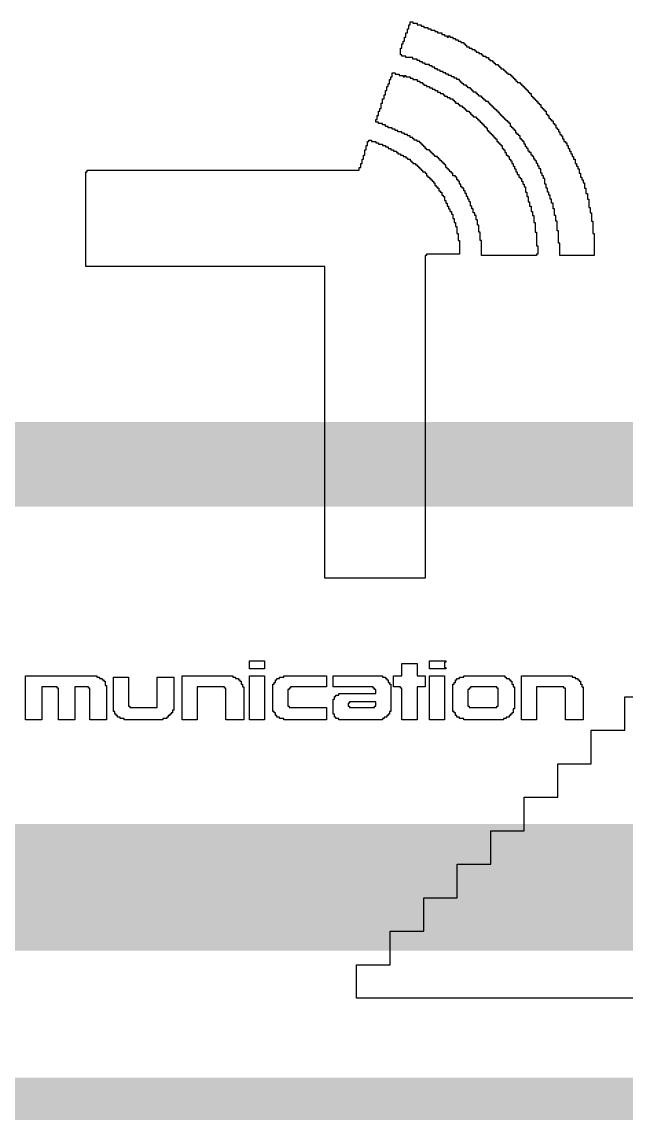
# Model space of a CAD drawing. Header units: inches. Extents: x 1.37 to 7.44, y 1.69 to 5.2.
# Drawn here: x 6.7549 to 6.8673, y 1.689 to 1.8933 of the extents above; entities that cross this region are included whole.
import ezdxf

# ---------------------------------------------------------------- set-up
doc = ezdxf.new("R2010")
doc.units = ezdxf.units.IN
doc.header["$MEASUREMENT"] = 0
for name, color, linetype in [('Board', 216, 'Continuous'), ('Bottom Layer', 5, 'Continuous'), ('Bottom Overlay', 54, 'Continuous'), ('Top Overlay', 2, 'Continuous')]:
    doc.layers.add(name, color=color, linetype=linetype)

msp = doc.modelspace()

# ---------------------------------------------------------------- linework, layer by layer
at = {"layer": 'Board'}
msp.add_lwpolyline([(3.8189, 1.69291, 0.00787, 0.00787, 0), (7.44094, 1.69291, 0.00787, 0.00787, 0)], format="xyseb", dxfattribs=at)
at = {"layer": 'Bottom Layer'}
msp.add_lwpolyline([(4.33071, 1.81102, 0.01575, 0.01575, 0), (7.03802, 1.81102, 0.01575, 0.01575, 0)], format="xyseb", dxfattribs=at)
at = {"layer": 'Bottom Overlay'}
for p, q in [((6.86708, 1.76153), (6.86708, 1.76777)), ((6.86708, 1.76777), (6.87332, 1.76777)), ((6.86084, 1.75529), (6.86084, 1.76153)), ((6.86084, 1.76153), (6.86708, 1.76153)), ((6.85461, 1.74905), (6.85461, 1.75529)), ((6.85461, 1.75529), (6.86084, 1.75529)), ((6.84837, 1.74281), (6.84837, 1.74905)), ((6.84837, 1.74905), (6.85461, 1.74905)), ((6.84213, 1.73658), (6.84213, 1.74281)), ((6.84213, 1.74281), (6.84837, 1.74281)), ((6.83589, 1.73034), (6.83589, 1.73658)), ((6.83589, 1.73658), (6.84213, 1.73658)), ((6.82966, 1.7241), (6.82966, 1.73034)), ((6.82966, 1.73034), (6.83589, 1.73034)), ((6.82342, 1.71786), (6.82342, 1.7241)), ((6.82342, 1.7241), (6.82966, 1.7241)), ((6.81718, 1.71163), (6.81718, 1.71786)), ((6.81718, 1.71786), (6.82342, 1.71786)), ((6.86708, 1.71163), (6.81718, 1.71163)), ((6.87332, 1.71163), (6.86708, 1.71163))]:
    msp.add_line(p, q, dxfattribs=at)
at = {"layer": 'Top Overlay'}
for p, q in [((6.82687, 1.89206), (6.82687, 1.89283)), ((6.82687, 1.89283), (6.82713, 1.89283)), ((6.82713, 1.89283), (6.82713, 1.89334)), ((6.82713, 1.89334), (6.82764, 1.89334)), ((6.82764, 1.89334), (6.82764, 1.89309)), ((6.82764, 1.89309), (6.82841, 1.89309)), ((6.82841, 1.89309), (6.82841, 1.89283)), ((6.82841, 1.89283), (6.82917, 1.89283)), ((6.82917, 1.89283), (6.82917, 1.89258)), ((6.82917, 1.89258), (6.82969, 1.89258)), ((6.82969, 1.89258), (6.82969, 1.89232)), ((6.82611, 1.88976), (6.82611, 1.89053)), ((6.82611, 1.89053), (6.82636, 1.89053)), ((6.82636, 1.89053), (6.82636, 1.8913)), ((6.82636, 1.8913), (6.82662, 1.8913)), ((6.82662, 1.8913), (6.82662, 1.89206)), ((6.82662, 1.89206), (6.82687, 1.89206)), ((6.82969, 1.89232), (6.83045, 1.89232)), ((6.83045, 1.89232), (6.83045, 1.89206)), ((6.83045, 1.89206), (6.83096, 1.89206)), ((6.83096, 1.89206), (6.83096, 1.89181)), ((6.83096, 1.89181), (6.83173, 1.89181)), ((6.83173, 1.89181), (6.83173, 1.89155)), ((6.83173, 1.89155), (6.83224, 1.89155)), ((6.83224, 1.89155), (6.83224, 1.8913)), ((6.83224, 1.8913), (6.83301, 1.8913)), ((6.83301, 1.8913), (6.83301, 1.89104)), ((6.83301, 1.89104), (6.83352, 1.89104)), ((6.83352, 1.89104), (6.83352, 1.89079)), ((6.83352, 1.89079), (6.83403, 1.89079)), ((6.83403, 1.89079), (6.83403, 1.89053)), ((6.83403, 1.89053), (6.83429, 1.89053)), ((6.83429, 1.89053), (6.83429, 1.89079)), ((6.83429, 1.89079), (6.83454, 1.89079)), ((6.83454, 1.89079), (6.83454, 1.89053)), ((6.83454, 1.89053), (6.83505, 1.89053)), ((6.83505, 1.89053), (6.83505, 1.89027)), ((6.82534, 1.88721), (6.82534, 1.88849)), ((6.82534, 1.88849), (6.8256, 1.88849)), ((6.8256, 1.88849), (6.8256, 1.88925)), ((6.8256, 1.88925), (6.82585, 1.88925)), ((6.82585, 1.88925), (6.82585, 1.88976)), ((6.82585, 1.88976), (6.82611, 1.88976)), ((6.83505, 1.89027), (6.83557, 1.89027)), ((6.83557, 1.89027), (6.83557, 1.89002)), ((6.83557, 1.89002), (6.83608, 1.89002)), ((6.83608, 1.89002), (6.83608, 1.88976)), ((6.83608, 1.88976), (6.83659, 1.88976)), ((6.83659, 1.88976), (6.83659, 1.88951)), ((6.83659, 1.88951), (6.8371, 1.88951)), ((6.8371, 1.88951), (6.8371, 1.88925)), ((6.8371, 1.88925), (6.83736, 1.88925)), ((6.83736, 1.88925), (6.83736, 1.889)), ((6.83736, 1.889), (6.83761, 1.889)), ((6.83761, 1.889), (6.83761, 1.88874)), ((6.83761, 1.88874), (6.83812, 1.88874)), ((6.83812, 1.88874), (6.83812, 1.88849)), ((6.83812, 1.88849), (6.83863, 1.88849)), ((6.83863, 1.88849), (6.83863, 1.88823)), ((6.8256, 1.88721), (6.82534, 1.88721)), ((6.8256, 1.88695), (6.8256, 1.88721)), ((6.82636, 1.88695), (6.8256, 1.88695)), ((6.82636, 1.8867), (6.82636, 1.88695)), ((6.82764, 1.8867), (6.82636, 1.8867)), ((6.82764, 1.88644), (6.82764, 1.8867)), ((6.82841, 1.88644), (6.82764, 1.88644)), ((6.82841, 1.88618), (6.82841, 1.88644)), ((6.83863, 1.88823), (6.83915, 1.88823)), ((6.83915, 1.88823), (6.83915, 1.88797)), ((6.83915, 1.88797), (6.8394, 1.88797)), ((6.8394, 1.88797), (6.8394, 1.88772)), ((6.8394, 1.88772), (6.83991, 1.88772)), ((6.83991, 1.88772), (6.83991, 1.88746)), ((6.83991, 1.88746), (6.84042, 1.88746)), ((6.84042, 1.88746), (6.84042, 1.88721)), ((6.84042, 1.88721), (6.84068, 1.88721)), ((6.84068, 1.88721), (6.84068, 1.88695)), ((6.84068, 1.88695), (6.84119, 1.88695)), ((6.84119, 1.88695), (6.84119, 1.8867)), ((6.84119, 1.8867), (6.8417, 1.8867)), ((6.8417, 1.8867), (6.8417, 1.88644)), ((6.8417, 1.88644), (6.84196, 1.88644)), ((6.84196, 1.88644), (6.84196, 1.88618)), ((6.82892, 1.88618), (6.82841, 1.88618)), ((6.82892, 1.88593), (6.82892, 1.88618)), ((6.82943, 1.88593), (6.82892, 1.88593)), ((6.82943, 1.88567), (6.82943, 1.88593)), ((6.82994, 1.88567), (6.82943, 1.88567)), ((6.82994, 1.88542), (6.82994, 1.88567)), ((6.83071, 1.88542), (6.82994, 1.88542)), ((6.83071, 1.88516), (6.83071, 1.88542)), ((6.83122, 1.88516), (6.83071, 1.88516)), ((6.83122, 1.88491), (6.83122, 1.88516)), ((6.83173, 1.88491), (6.83122, 1.88491)), ((6.83173, 1.88465), (6.83173, 1.88491)), ((6.83224, 1.88465), (6.83173, 1.88465)), ((6.83224, 1.8844), (6.83224, 1.88465)), ((6.83275, 1.8844), (6.83224, 1.8844)), ((6.83275, 1.88414), (6.83275, 1.8844)), ((6.84196, 1.88618), (6.84247, 1.88618)), ((6.84247, 1.88618), (6.84247, 1.88593)), ((6.84247, 1.88593), (6.84272, 1.88593)), ((6.84272, 1.88593), (6.84272, 1.88567)), ((6.84272, 1.88567), (6.84298, 1.88567)), ((6.84298, 1.88567), (6.84298, 1.88542)), ((6.84298, 1.88542), (6.84349, 1.88542)), ((6.84349, 1.88542), (6.84349, 1.88516)), ((6.84349, 1.88516), (6.84375, 1.88516)), ((6.84375, 1.88516), (6.84375, 1.88491)), ((6.84375, 1.88491), (6.844, 1.88491)), ((6.844, 1.88491), (6.844, 1.88465)), ((6.844, 1.88465), (6.84451, 1.88465)), ((6.84451, 1.88465), (6.84451, 1.8844)), ((6.84451, 1.8844), (6.84477, 1.8844)), ((6.84477, 1.8844), (6.84477, 1.88414)), ((6.82329, 1.88184), (6.82329, 1.88261)), ((6.82329, 1.88261), (6.82355, 1.88261)), ((6.82355, 1.88261), (6.82355, 1.88312)), ((6.82355, 1.88312), (6.82381, 1.88312)), ((6.82381, 1.88312), (6.82381, 1.88388)), ((6.82381, 1.88388), (6.82432, 1.88388)), ((6.82432, 1.88388), (6.82432, 1.88363)), ((6.82432, 1.88363), (6.82508, 1.88363)), ((6.82508, 1.88363), (6.82508, 1.88337)), ((6.82508, 1.88337), (6.82585, 1.88337)), ((6.82585, 1.88337), (6.82585, 1.88312)), ((6.82585, 1.88312), (6.82611, 1.88312)), ((6.82611, 1.88312), (6.82611, 1.88337)), ((6.82611, 1.88337), (6.82636, 1.88337)), ((6.82636, 1.88337), (6.82636, 1.88312)), ((6.82636, 1.88312), (6.82713, 1.88312)), ((6.82713, 1.88312), (6.82713, 1.88286)), ((6.82713, 1.88286), (6.82764, 1.88286)), ((6.82764, 1.88286), (6.82764, 1.88261)), ((6.82764, 1.88261), (6.82841, 1.88261)), ((6.82841, 1.88261), (6.82841, 1.88235)), ((6.82841, 1.88235), (6.82892, 1.88235)), ((6.82892, 1.88235), (6.82892, 1.88209)), ((6.83327, 1.88414), (6.83275, 1.88414)), ((6.83327, 1.88388), (6.83327, 1.88414)), ((6.83378, 1.88388), (6.83327, 1.88388)), ((6.83378, 1.88363), (6.83378, 1.88388)), ((6.83429, 1.88363), (6.83378, 1.88363)), ((6.83429, 1.88337), (6.83429, 1.88363)), ((6.8348, 1.88337), (6.83429, 1.88337)), ((6.8348, 1.88312), (6.8348, 1.88337)), ((6.83531, 1.88312), (6.8348, 1.88312)), ((6.83531, 1.88286), (6.83531, 1.88312)), ((6.83582, 1.88286), (6.83531, 1.88286)), ((6.83582, 1.88261), (6.83582, 1.88286)), ((6.83633, 1.88261), (6.83582, 1.88261)), ((6.83633, 1.88235), (6.83633, 1.88261)), ((6.83659, 1.88235), (6.83633, 1.88235)), ((6.83659, 1.88209), (6.83659, 1.88235)), ((6.84477, 1.88414), (6.84503, 1.88414)), ((6.84503, 1.88414), (6.84503, 1.88388)), ((6.84503, 1.88388), (6.84528, 1.88388)), ((6.84528, 1.88388), (6.84528, 1.88363)), ((6.84528, 1.88363), (6.84579, 1.88363)), ((6.84579, 1.88363), (6.84579, 1.88337)), ((6.84579, 1.88337), (6.84605, 1.88337)), ((6.84605, 1.88337), (6.84605, 1.88312)), ((6.84605, 1.88312), (6.8463, 1.88312)), ((6.8463, 1.88312), (6.8463, 1.88286)), ((6.8463, 1.88286), (6.84656, 1.88286)), ((6.84656, 1.88286), (6.84656, 1.88261)), ((6.84656, 1.88261), (6.84681, 1.88261)), ((6.84681, 1.88261), (6.84681, 1.88235)), ((6.84681, 1.88235), (6.84707, 1.88235)), ((6.84707, 1.88235), (6.84707, 1.88209)), ((6.82253, 1.87979), (6.82253, 1.88056)), ((6.82253, 1.88056), (6.82278, 1.88056)), ((6.82278, 1.88056), (6.82278, 1.88133)), ((6.82278, 1.88133), (6.82304, 1.88133)), ((6.82304, 1.88133), (6.82304, 1.88184)), ((6.82304, 1.88184), (6.82329, 1.88184)), ((6.82892, 1.88209), (6.82943, 1.88209)), ((6.82943, 1.88209), (6.82943, 1.88184)), ((6.82943, 1.88184), (6.82969, 1.88184)), ((6.82969, 1.88184), (6.82969, 1.88158)), ((6.82969, 1.88158), (6.8302, 1.88158)), ((6.8302, 1.88158), (6.8302, 1.88133)), ((6.8302, 1.88133), (6.83071, 1.88133)), ((6.83071, 1.88133), (6.83071, 1.88107)), ((6.83071, 1.88107), (6.83122, 1.88107)), ((6.83122, 1.88107), (6.83122, 1.88082)), ((6.83122, 1.88082), (6.83173, 1.88082)), ((6.83173, 1.88082), (6.83173, 1.88056)), ((6.83173, 1.88056), (6.83224, 1.88056)), ((6.83224, 1.88056), (6.83224, 1.8803)), ((6.83224, 1.8803), (6.83275, 1.8803)), ((6.83275, 1.8803), (6.83275, 1.88005)), ((6.83684, 1.88209), (6.83659, 1.88209)), ((6.83684, 1.88184), (6.83684, 1.88209)), ((6.8371, 1.88184), (6.83684, 1.88184)), ((6.8371, 1.88158), (6.8371, 1.88184)), ((6.83761, 1.88158), (6.8371, 1.88158)), ((6.83761, 1.88133), (6.83761, 1.88158)), ((6.83787, 1.88133), (6.83761, 1.88133)), ((6.83787, 1.88107), (6.83787, 1.88133)), ((6.83838, 1.88107), (6.83787, 1.88107)), ((6.83838, 1.88082), (6.83838, 1.88107)), ((6.83863, 1.88082), (6.83838, 1.88082)), ((6.83863, 1.88056), (6.83863, 1.88082)), ((6.83889, 1.88056), (6.83863, 1.88056)), ((6.83889, 1.8803), (6.83889, 1.88056)), ((6.8394, 1.8803), (6.83889, 1.8803)), ((6.8394, 1.88005), (6.8394, 1.8803)), ((6.84707, 1.88209), (6.84758, 1.88209)), ((6.84758, 1.88209), (6.84758, 1.88184)), ((6.84758, 1.88184), (6.84784, 1.88184)), ((6.84784, 1.88184), (6.84784, 1.88158)), ((6.84784, 1.88158), (6.84809, 1.88158)), ((6.84809, 1.88158), (6.84809, 1.88133)), ((6.84809, 1.88133), (6.84835, 1.88133)), ((6.84835, 1.88133), (6.84835, 1.88107)), ((6.84835, 1.88107), (6.8486, 1.88107)), ((6.8486, 1.88107), (6.8486, 1.88082)), ((6.8486, 1.88082), (6.84886, 1.88082)), ((6.84886, 1.88082), (6.84886, 1.88056)), ((6.84886, 1.88056), (6.84912, 1.88056)), ((6.84912, 1.88056), (6.84912, 1.8803)), ((6.84912, 1.8803), (6.84937, 1.8803)), ((6.84937, 1.8803), (6.84937, 1.88005)), ((6.82176, 1.87724), (6.82176, 1.87826)), ((6.82176, 1.87826), (6.82202, 1.87826)), ((6.82202, 1.87826), (6.82202, 1.87903)), ((6.82202, 1.87903), (6.82227, 1.87903)), ((6.82227, 1.87903), (6.82227, 1.87979)), ((6.82227, 1.87979), (6.82253, 1.87979)), ((6.83275, 1.88005), (6.83327, 1.88005)), ((6.83327, 1.88005), (6.83327, 1.87979)), ((6.83327, 1.87979), (6.83352, 1.87979)), ((6.83352, 1.87979), (6.83352, 1.87954)), ((6.83352, 1.87954), (6.83403, 1.87954)), ((6.83403, 1.87954), (6.83403, 1.87928)), ((6.83403, 1.87928), (6.83454, 1.87928)), ((6.83454, 1.87928), (6.83454, 1.87903)), ((6.83454, 1.87903), (6.83505, 1.87903)), ((6.83505, 1.87903), (6.83505, 1.87877)), ((6.83505, 1.87877), (6.83531, 1.87877)), ((6.83531, 1.87877), (6.83531, 1.87852)), ((6.83531, 1.87852), (6.83557, 1.87852)), ((6.83557, 1.87852), (6.83557, 1.87826)), ((6.83557, 1.87826), (6.83608, 1.87826)), ((6.83608, 1.87826), (6.83608, 1.878)), ((6.83966, 1.88005), (6.8394, 1.88005)), ((6.83966, 1.87979), (6.83966, 1.88005)), ((6.83991, 1.87979), (6.83966, 1.87979)), ((6.83991, 1.87954), (6.83991, 1.87979)), ((6.84042, 1.87954), (6.83991, 1.87954)), ((6.84042, 1.87928), (6.84042, 1.87954)), ((6.84068, 1.87928), (6.84042, 1.87928)), ((6.84068, 1.87903), (6.84068, 1.87928)), ((6.84093, 1.87903), (6.84068, 1.87903)), ((6.84093, 1.87877), (6.84093, 1.87903)), ((6.84119, 1.87877), (6.84093, 1.87877)), ((6.84119, 1.87852), (6.84119, 1.87877)), ((6.8417, 1.87852), (6.84119, 1.87852)), ((6.8417, 1.87826), (6.8417, 1.87852)), ((6.84196, 1.87826), (6.8417, 1.87826)), ((6.84196, 1.878), (6.84196, 1.87826)), ((6.84937, 1.88005), (6.84963, 1.88005)), ((6.84963, 1.88005), (6.84963, 1.87954)), ((6.84963, 1.87954), (6.84988, 1.87954)), ((6.84988, 1.87954), (6.84988, 1.87928)), ((6.84988, 1.87928), (6.85014, 1.87928)), ((6.85014, 1.87928), (6.85014, 1.87903)), ((6.85014, 1.87903), (6.85039, 1.87903)), ((6.85039, 1.87903), (6.85039, 1.87877)), ((6.85039, 1.87877), (6.85065, 1.87877)), ((6.85065, 1.87877), (6.85065, 1.87852)), ((6.85065, 1.87852), (6.85091, 1.87852)), ((6.85091, 1.87852), (6.85091, 1.87826)), ((6.85091, 1.87826), (6.85116, 1.87826)), ((6.85116, 1.87826), (6.85116, 1.878)), ((6.82125, 1.87596), (6.82125, 1.87673)), ((6.82125, 1.87673), (6.82151, 1.87673)), ((6.82151, 1.87673), (6.82151, 1.87724)), ((6.82151, 1.87724), (6.82176, 1.87724)), ((6.83608, 1.878), (6.83633, 1.878)), ((6.83633, 1.878), (6.83633, 1.87775)), ((6.83633, 1.87775), (6.83684, 1.87775)), ((6.83684, 1.87775), (6.83684, 1.87749)), ((6.83684, 1.87749), (6.8371, 1.87749)), ((6.8371, 1.87749), (6.8371, 1.87724)), ((6.8371, 1.87724), (6.83736, 1.87724)), ((6.83736, 1.87724), (6.83736, 1.87698)), ((6.83736, 1.87698), (6.83761, 1.87698)), ((6.83761, 1.87698), (6.83761, 1.87673)), ((6.83761, 1.87673), (6.83812, 1.87673)), ((6.83812, 1.87673), (6.83812, 1.87647)), ((6.83812, 1.87647), (6.83838, 1.87647)), ((6.83838, 1.87647), (6.83838, 1.87621)), ((6.83838, 1.87621), (6.83863, 1.87621)), ((6.83863, 1.87621), (6.83863, 1.87596)), ((6.84221, 1.878), (6.84196, 1.878)), ((6.84221, 1.87775), (6.84221, 1.878)), ((6.84247, 1.87775), (6.84221, 1.87775)), ((6.84247, 1.87749), (6.84247, 1.87775)), ((6.84272, 1.87749), (6.84247, 1.87749)), ((6.84272, 1.87724), (6.84272, 1.87749)), ((6.84298, 1.87724), (6.84272, 1.87724)), ((6.84298, 1.87698), (6.84298, 1.87724)), ((6.84324, 1.87698), (6.84298, 1.87698)), ((6.84324, 1.87673), (6.84324, 1.87698)), ((6.84349, 1.87673), (6.84324, 1.87673)), ((6.84349, 1.87647), (6.84349, 1.87673)), ((6.84375, 1.87647), (6.84349, 1.87647)), ((6.84375, 1.87621), (6.84375, 1.87647)), ((6.844, 1.87621), (6.84375, 1.87621)), ((6.844, 1.87596), (6.844, 1.87621)), ((6.85116, 1.878), (6.85142, 1.878)), ((6.85142, 1.878), (6.85142, 1.87749)), ((6.85142, 1.87749), (6.85167, 1.87749)), ((6.85167, 1.87749), (6.85167, 1.87724)), ((6.85167, 1.87724), (6.85193, 1.87724)), ((6.85193, 1.87724), (6.85193, 1.87698)), ((6.85193, 1.87698), (6.85218, 1.87698)), ((6.85218, 1.87698), (6.85218, 1.87673)), ((6.85218, 1.87673), (6.85244, 1.87673)), ((6.85244, 1.87673), (6.85244, 1.87621)), ((6.85244, 1.87621), (6.85269, 1.87621)), ((6.85269, 1.87621), (6.85269, 1.87596)), ((6.82074, 1.87468), (6.82074, 1.87519)), ((6.82074, 1.87519), (6.82099, 1.87519)), ((6.82125, 1.87468), (6.82074, 1.87468)), ((6.82099, 1.87519), (6.82099, 1.87596)), ((6.82099, 1.87596), (6.82125, 1.87596)), ((6.82125, 1.87442), (6.82125, 1.87468)), ((6.82202, 1.87442), (6.82125, 1.87442)), ((6.82202, 1.87417), (6.82202, 1.87442)), ((6.82253, 1.87417), (6.82202, 1.87417)), ((6.82253, 1.87391), (6.82253, 1.87417)), ((6.83863, 1.87596), (6.83889, 1.87596)), ((6.83889, 1.87596), (6.83889, 1.8757)), ((6.83889, 1.8757), (6.8394, 1.8757)), ((6.8394, 1.8757), (6.8394, 1.87545)), ((6.8394, 1.87545), (6.83966, 1.87545)), ((6.83966, 1.87545), (6.83966, 1.87519)), ((6.83966, 1.87519), (6.83991, 1.87519)), ((6.83991, 1.87519), (6.83991, 1.87494)), ((6.83991, 1.87494), (6.84017, 1.87494)), ((6.84017, 1.87494), (6.84017, 1.87468)), ((6.84017, 1.87468), (6.84042, 1.87468)), ((6.84042, 1.87468), (6.84042, 1.87442)), ((6.84042, 1.87442), (6.84068, 1.87442)), ((6.84068, 1.87442), (6.84068, 1.87417)), ((6.84068, 1.87417), (6.84093, 1.87417)), ((6.84093, 1.87417), (6.84093, 1.87391)), ((6.84426, 1.87596), (6.844, 1.87596)), ((6.84426, 1.8757), (6.84426, 1.87596)), ((6.84451, 1.8757), (6.84426, 1.8757)), ((6.84451, 1.87545), (6.84451, 1.8757)), ((6.84477, 1.87545), (6.84451, 1.87545)), ((6.84477, 1.87519), (6.84477, 1.87545)), ((6.84503, 1.87519), (6.84477, 1.87519)), ((6.84503, 1.87494), (6.84503, 1.87519)), ((6.84528, 1.87494), (6.84503, 1.87494)), ((6.84528, 1.87468), (6.84528, 1.87494)), ((6.84554, 1.87468), (6.84528, 1.87468)), ((6.84554, 1.87442), (6.84554, 1.87468)), ((6.84579, 1.87442), (6.84554, 1.87442)), ((6.84579, 1.87391), (6.84579, 1.87442)), ((6.85269, 1.87596), (6.85295, 1.87596)), ((6.85295, 1.87596), (6.85295, 1.87545)), ((6.85295, 1.87545), (6.85321, 1.87545)), ((6.85321, 1.87545), (6.85321, 1.87519)), ((6.85321, 1.87519), (6.85346, 1.87519)), ((6.85346, 1.87519), (6.85346, 1.87494)), ((6.85346, 1.87494), (6.85372, 1.87494)), ((6.85372, 1.87494), (6.85372, 1.87442)), ((6.85372, 1.87442), (6.85397, 1.87442)), ((6.85397, 1.87442), (6.85397, 1.87417)), ((6.85397, 1.87417), (6.85423, 1.87417)), ((6.85423, 1.87417), (6.85423, 1.87366)), ((6.82304, 1.87391), (6.82253, 1.87391)), ((6.82304, 1.87366), (6.82304, 1.87391)), ((6.82381, 1.87366), (6.82304, 1.87366)), ((6.82381, 1.8734), (6.82381, 1.87366)), ((6.82432, 1.8734), (6.82381, 1.8734)), ((6.82432, 1.87315), (6.82432, 1.8734)), ((6.82483, 1.87315), (6.82432, 1.87315)), ((6.82483, 1.87289), (6.82483, 1.87315)), ((6.8256, 1.87289), (6.82483, 1.87289)), ((6.8256, 1.87264), (6.8256, 1.87289)), ((6.82611, 1.87264), (6.8256, 1.87264)), ((6.82611, 1.87238), (6.82611, 1.87264)), ((6.82662, 1.87238), (6.82611, 1.87238)), ((6.82662, 1.87212), (6.82662, 1.87238)), ((6.82713, 1.87212), (6.82662, 1.87212)), ((6.82713, 1.87187), (6.82713, 1.87212)), ((6.84093, 1.87391), (6.84119, 1.87391)), ((6.84119, 1.87391), (6.84119, 1.87366)), ((6.84119, 1.87366), (6.84145, 1.87366)), ((6.84145, 1.87366), (6.84145, 1.87315)), ((6.84145, 1.87315), (6.8417, 1.87315)), ((6.8417, 1.87315), (6.8417, 1.87289)), ((6.8417, 1.87289), (6.84196, 1.87289)), ((6.84196, 1.87289), (6.84196, 1.87264)), ((6.84196, 1.87264), (6.84221, 1.87264)), ((6.84221, 1.87264), (6.84221, 1.87238)), ((6.84221, 1.87238), (6.84247, 1.87238)), ((6.84247, 1.87238), (6.84247, 1.87212)), ((6.84247, 1.87212), (6.84272, 1.87212)), ((6.84272, 1.87212), (6.84272, 1.87187)), ((6.84605, 1.87391), (6.84579, 1.87391)), ((6.84605, 1.87366), (6.84605, 1.87391)), ((6.8463, 1.87366), (6.84605, 1.87366)), ((6.8463, 1.8734), (6.8463, 1.87366)), ((6.84656, 1.8734), (6.8463, 1.8734)), ((6.84656, 1.87315), (6.84656, 1.8734)), ((6.84681, 1.87315), (6.84656, 1.87315)), ((6.84681, 1.87264), (6.84681, 1.87315)), ((6.84707, 1.87264), (6.84681, 1.87264)), ((6.84707, 1.87238), (6.84707, 1.87264)), ((6.84733, 1.87238), (6.84707, 1.87238)), ((6.84733, 1.87212), (6.84733, 1.87238)), ((6.84758, 1.87212), (6.84733, 1.87212)), ((6.84758, 1.87161), (6.84758, 1.87212)), ((6.85423, 1.87366), (6.85448, 1.87366)), ((6.85448, 1.87366), (6.85448, 1.8734)), ((6.85448, 1.8734), (6.85474, 1.8734)), ((6.85474, 1.8734), (6.85474, 1.87289)), ((6.85474, 1.87289), (6.855, 1.87289)), ((6.855, 1.87289), (6.855, 1.87238)), ((6.855, 1.87238), (6.85525, 1.87238)), ((6.85525, 1.87238), (6.85525, 1.87212)), ((6.85525, 1.87212), (6.85551, 1.87212)), ((6.85551, 1.87212), (6.85551, 1.87161)), ((6.81895, 1.86957), (6.81895, 1.87033)), ((6.81895, 1.87033), (6.8192, 1.87033)), ((6.8192, 1.87033), (6.8192, 1.8711)), ((6.8192, 1.8711), (6.81946, 1.8711)), ((6.81946, 1.8711), (6.81946, 1.87136)), ((6.81946, 1.87136), (6.81997, 1.87136)), ((6.81997, 1.87136), (6.81997, 1.8711)), ((6.81997, 1.8711), (6.82074, 1.8711)), ((6.82074, 1.8711), (6.82074, 1.87085)), ((6.82074, 1.87085), (6.82125, 1.87085)), ((6.82125, 1.87085), (6.82125, 1.87059)), ((6.82125, 1.87059), (6.82202, 1.87059)), ((6.82202, 1.87059), (6.82202, 1.87033)), ((6.82202, 1.87033), (6.82253, 1.87033)), ((6.82253, 1.87033), (6.82253, 1.87008)), ((6.82253, 1.87008), (6.82304, 1.87008)), ((6.82304, 1.87008), (6.82304, 1.86982)), ((6.82764, 1.87187), (6.82713, 1.87187)), ((6.82764, 1.87161), (6.82764, 1.87187)), ((6.8279, 1.87161), (6.82764, 1.87161)), ((6.8279, 1.87136), (6.8279, 1.87161)), ((6.82841, 1.87136), (6.8279, 1.87136)), ((6.82841, 1.8711), (6.82841, 1.87136)), ((6.82892, 1.8711), (6.82841, 1.8711)), ((6.82892, 1.87085), (6.82892, 1.8711)), ((6.82917, 1.87085), (6.82892, 1.87085)), ((6.82917, 1.87059), (6.82917, 1.87085)), ((6.82943, 1.87059), (6.82917, 1.87059)), ((6.82943, 1.87033), (6.82943, 1.87059)), ((6.82969, 1.87033), (6.82943, 1.87033)), ((6.82969, 1.87008), (6.82969, 1.87033)), ((6.82994, 1.87008), (6.82969, 1.87008)), ((6.82994, 1.86982), (6.82994, 1.87008)), ((6.84272, 1.87187), (6.84298, 1.87187)), ((6.84298, 1.87187), (6.84298, 1.87161)), ((6.84298, 1.87161), (6.84324, 1.87161)), ((6.84324, 1.87161), (6.84324, 1.8711)), ((6.84324, 1.8711), (6.84349, 1.8711)), ((6.84349, 1.8711), (6.84349, 1.87085)), ((6.84349, 1.87085), (6.84375, 1.87085)), ((6.84375, 1.87085), (6.84375, 1.87059)), ((6.84375, 1.87059), (6.844, 1.87059)), ((6.844, 1.87059), (6.844, 1.87033)), ((6.844, 1.87033), (6.84426, 1.87033)), ((6.84426, 1.87033), (6.84426, 1.86982)), ((6.84784, 1.87161), (6.84758, 1.87161)), ((6.84784, 1.87136), (6.84784, 1.87161)), ((6.84809, 1.87136), (6.84784, 1.87136)), ((6.84809, 1.8711), (6.84809, 1.87136)), ((6.84835, 1.8711), (6.84809, 1.8711)), ((6.84835, 1.87059), (6.84835, 1.8711)), ((6.8486, 1.87059), (6.84835, 1.87059)), ((6.8486, 1.87008), (6.8486, 1.87059)), ((6.84886, 1.87008), (6.8486, 1.87008)), ((6.84886, 1.86982), (6.84886, 1.87008)), ((6.85551, 1.87161), (6.85576, 1.87161)), ((6.85576, 1.87161), (6.85576, 1.8711)), ((6.85576, 1.8711), (6.85602, 1.8711)), ((6.85602, 1.8711), (6.85602, 1.87085)), ((6.85602, 1.87085), (6.85627, 1.87085)), ((6.85627, 1.87085), (6.85627, 1.87033)), ((6.85627, 1.87033), (6.85653, 1.87033)), ((6.85653, 1.87033), (6.85653, 1.86982)), ((6.81844, 1.86778), (6.81844, 1.86854)), ((6.81844, 1.86854), (6.81869, 1.86854)), ((6.81869, 1.86854), (6.81869, 1.86957)), ((6.81869, 1.86957), (6.81895, 1.86957)), ((6.82304, 1.86982), (6.82355, 1.86982)), ((6.82355, 1.86982), (6.82355, 1.86957)), ((6.82355, 1.86957), (6.82406, 1.86957)), ((6.82406, 1.86957), (6.82406, 1.86931)), ((6.82406, 1.86931), (6.82457, 1.86931)), ((6.82457, 1.86931), (6.82457, 1.86906)), ((6.82457, 1.86906), (6.82483, 1.86906)), ((6.82483, 1.86906), (6.82483, 1.8688)), ((6.82483, 1.8688), (6.82534, 1.8688)), ((6.82534, 1.8688), (6.82534, 1.86854)), ((6.82534, 1.86854), (6.82585, 1.86854)), ((6.82585, 1.86854), (6.82585, 1.86829)), ((6.82585, 1.86829), (6.82636, 1.86829)), ((6.82636, 1.86829), (6.82636, 1.86803)), ((6.82636, 1.86803), (6.82662, 1.86803)), ((6.82662, 1.86803), (6.82662, 1.86778)), ((6.8302, 1.86982), (6.82994, 1.86982)), ((6.8302, 1.86957), (6.8302, 1.86982)), ((6.83071, 1.86957), (6.8302, 1.86957)), ((6.83071, 1.86931), (6.83071, 1.86957)), ((6.83096, 1.86931), (6.83071, 1.86931)), ((6.83096, 1.86906), (6.83096, 1.86931)), ((6.83122, 1.86906), (6.83096, 1.86906)), ((6.83122, 1.8688), (6.83122, 1.86906)), ((6.83148, 1.8688), (6.83122, 1.8688)), ((6.83148, 1.86854), (6.83148, 1.8688)), ((6.83173, 1.86854), (6.83148, 1.86854)), ((6.83173, 1.86829), (6.83173, 1.86854)), ((6.83224, 1.86829), (6.83173, 1.86829)), ((6.83224, 1.86803), (6.83224, 1.86829)), ((6.8325, 1.86803), (6.83224, 1.86803)), ((6.8325, 1.86778), (6.8325, 1.86803)), ((6.84426, 1.86982), (6.84451, 1.86982)), ((6.84451, 1.86982), (6.84451, 1.86957)), ((6.84451, 1.86957), (6.84477, 1.86957)), ((6.84477, 1.86957), (6.84477, 1.86906)), ((6.84477, 1.86906), (6.84503, 1.86906)), ((6.84503, 1.86906), (6.84503, 1.86854)), ((6.84503, 1.86854), (6.84528, 1.86854)), ((6.84528, 1.86854), (6.84528, 1.86829)), ((6.84528, 1.86829), (6.84554, 1.86829)), ((6.84554, 1.86829), (6.84554, 1.86778)), ((6.84912, 1.86982), (6.84886, 1.86982)), ((6.84912, 1.86931), (6.84912, 1.86982)), ((6.84937, 1.86931), (6.84912, 1.86931)), ((6.84937, 1.86906), (6.84937, 1.86931)), ((6.84963, 1.86906), (6.84937, 1.86906)), ((6.84963, 1.86854), (6.84963, 1.86906)), ((6.84988, 1.86854), (6.84963, 1.86854)), ((6.84988, 1.86829), (6.84988, 1.86854)), ((6.85014, 1.86829), (6.84988, 1.86829)), ((6.85014, 1.86778), (6.85014, 1.86829)), ((6.85653, 1.86982), (6.85679, 1.86982)), ((6.85679, 1.86982), (6.85679, 1.86931)), ((6.85679, 1.86931), (6.85704, 1.86931)), ((6.85704, 1.86931), (6.85704, 1.8688)), ((6.85704, 1.8688), (6.8573, 1.8688)), ((6.8573, 1.8688), (6.8573, 1.86829)), ((6.8573, 1.86829), (6.85755, 1.86829)), ((6.85755, 1.86829), (6.85755, 1.86778)), ((6.81767, 1.86573), (6.81767, 1.86624)), ((6.81767, 1.86624), (6.81793, 1.86624)), ((6.81793, 1.86624), (6.81793, 1.86701)), ((6.81793, 1.86701), (6.81818, 1.86701)), ((6.81818, 1.86701), (6.81818, 1.86778)), ((6.81818, 1.86778), (6.81844, 1.86778)), ((6.82662, 1.86778), (6.82713, 1.86778)), ((6.82713, 1.86778), (6.82713, 1.86752)), ((6.82713, 1.86752), (6.82739, 1.86752)), ((6.82739, 1.86752), (6.82739, 1.86727)), ((6.82739, 1.86727), (6.82764, 1.86727)), ((6.82764, 1.86727), (6.82764, 1.86701)), ((6.82764, 1.86701), (6.82815, 1.86701)), ((6.82815, 1.86701), (6.82815, 1.86676)), ((6.82815, 1.86676), (6.82841, 1.86676)), ((6.82841, 1.86676), (6.82841, 1.8665)), ((6.82841, 1.8665), (6.82866, 1.8665)), ((6.82866, 1.8665), (6.82866, 1.86624)), ((6.82866, 1.86624), (6.82892, 1.86624)), ((6.82892, 1.86624), (6.82892, 1.86599)), ((6.82892, 1.86599), (6.82917, 1.86599)), ((6.82917, 1.86599), (6.82917, 1.86573)), ((6.83275, 1.86778), (6.8325, 1.86778)), ((6.83275, 1.86752), (6.83275, 1.86778)), ((6.83301, 1.86752), (6.83275, 1.86752)), ((6.83301, 1.86727), (6.83301, 1.86752)), ((6.83327, 1.86727), (6.83301, 1.86727)), ((6.83327, 1.86701), (6.83327, 1.86727)), ((6.83352, 1.86701), (6.83327, 1.86701)), ((6.83352, 1.86676), (6.83352, 1.86701)), ((6.83378, 1.86676), (6.83352, 1.86676)), ((6.83378, 1.86624), (6.83378, 1.86676)), ((6.83403, 1.86624), (6.83378, 1.86624)), ((6.83403, 1.86599), (6.83403, 1.86624)), ((6.83429, 1.86599), (6.83403, 1.86599)), ((6.83429, 1.86573), (6.83429, 1.86599)), ((6.84554, 1.86778), (6.84579, 1.86778)), ((6.84579, 1.86778), (6.84579, 1.86752)), ((6.84579, 1.86752), (6.84605, 1.86752)), ((6.84605, 1.86752), (6.84605, 1.86701)), ((6.84605, 1.86701), (6.8463, 1.86701)), ((6.8463, 1.86701), (6.8463, 1.8665)), ((6.8463, 1.8665), (6.84656, 1.8665)), ((6.84656, 1.8665), (6.84656, 1.86599)), ((6.84656, 1.86599), (6.84681, 1.86599)), ((6.84681, 1.86599), (6.84681, 1.86548)), ((6.85039, 1.86778), (6.85014, 1.86778)), ((6.85039, 1.86752), (6.85039, 1.86778)), ((6.85065, 1.86752), (6.85039, 1.86752)), ((6.85065, 1.86701), (6.85065, 1.86752)), ((6.85091, 1.86701), (6.85065, 1.86701)), ((6.85091, 1.8665), (6.85091, 1.86701)), ((6.85116, 1.8665), (6.85091, 1.8665)), ((6.85116, 1.86599), (6.85116, 1.8665)), ((6.85142, 1.86599), (6.85116, 1.86599)), ((6.85142, 1.86522), (6.85142, 1.86599)), ((6.85755, 1.86778), (6.85781, 1.86778)), ((6.85781, 1.86778), (6.85781, 1.86701)), ((6.85781, 1.86701), (6.85806, 1.86701)), ((6.85806, 1.86701), (6.85806, 1.8665)), ((6.85806, 1.8665), (6.85832, 1.8665)), ((6.85832, 1.8665), (6.85832, 1.86599)), ((6.85832, 1.86599), (6.85857, 1.86599)), ((6.85857, 1.86599), (6.85857, 1.86522)), ((6.7668, 1.84784), (6.7668, 1.86548)), ((6.7668, 1.86548), (6.76705, 1.86548)), ((6.76705, 1.86548), (6.76705, 1.86573)), ((6.76705, 1.86573), (6.80642, 1.86573)), ((6.80642, 1.86573), (6.80668, 1.86573)), ((6.80668, 1.86573), (6.81767, 1.86573)), ((6.82917, 1.86573), (6.82943, 1.86573)), ((6.82943, 1.86573), (6.82943, 1.86548)), ((6.82943, 1.86548), (6.82994, 1.86548)), ((6.82994, 1.86548), (6.82994, 1.86522)), ((6.82994, 1.86522), (6.8302, 1.86522)), ((6.8302, 1.86522), (6.8302, 1.86471)), ((6.8302, 1.86471), (6.83045, 1.86471)), ((6.83045, 1.86471), (6.83045, 1.86445)), ((6.83045, 1.86445), (6.83071, 1.86445)), ((6.83071, 1.86445), (6.83071, 1.8642)), ((6.83071, 1.8642), (6.83096, 1.8642)), ((6.83096, 1.8642), (6.83096, 1.86394)), ((6.83096, 1.86394), (6.83122, 1.86394)), ((6.83122, 1.86394), (6.83122, 1.86369)), ((6.83454, 1.86573), (6.83429, 1.86573)), ((6.83454, 1.86548), (6.83454, 1.86573)), ((6.8348, 1.86548), (6.83454, 1.86548)), ((6.8348, 1.86522), (6.8348, 1.86548)), ((6.83505, 1.86522), (6.8348, 1.86522)), ((6.83505, 1.86471), (6.83505, 1.86522)), ((6.83557, 1.86471), (6.83505, 1.86471)), ((6.83557, 1.86445), (6.83557, 1.86471)), ((6.83582, 1.86445), (6.83557, 1.86445)), ((6.83582, 1.86394), (6.83582, 1.86445)), ((6.83608, 1.86394), (6.83582, 1.86394)), ((6.83608, 1.86369), (6.83608, 1.86394)), ((6.84681, 1.86548), (6.84707, 1.86548)), ((6.84707, 1.86548), (6.84707, 1.86497)), ((6.84707, 1.86497), (6.84733, 1.86497)), ((6.84733, 1.86497), (6.84733, 1.86445)), ((6.84733, 1.86445), (6.84758, 1.86445)), ((6.84758, 1.86445), (6.84758, 1.8642)), ((6.84758, 1.8642), (6.84784, 1.8642)), ((6.84784, 1.8642), (6.84784, 1.86369)), ((6.85167, 1.86522), (6.85142, 1.86522)), ((6.85167, 1.86471), (6.85167, 1.86522)), ((6.85193, 1.86471), (6.85167, 1.86471)), ((6.85193, 1.8642), (6.85193, 1.86471)), ((6.85218, 1.8642), (6.85193, 1.8642)), ((6.85218, 1.86318), (6.85218, 1.8642)), ((6.85857, 1.86522), (6.85883, 1.86522)), ((6.85883, 1.86522), (6.85883, 1.86445)), ((6.85883, 1.86445), (6.85909, 1.86445)), ((6.85909, 1.86445), (6.85909, 1.86394)), ((6.85909, 1.86394), (6.85934, 1.86394)), ((6.85934, 1.86394), (6.85934, 1.86343)), ((6.83122, 1.86369), (6.83148, 1.86369)), ((6.83148, 1.86369), (6.83148, 1.86343)), ((6.83148, 1.86343), (6.83173, 1.86343)), ((6.83173, 1.86343), (6.83173, 1.86292)), ((6.83173, 1.86292), (6.83199, 1.86292)), ((6.83199, 1.86292), (6.83199, 1.86266)), ((6.83199, 1.86266), (6.83224, 1.86266)), ((6.83224, 1.86266), (6.83224, 1.86241)), ((6.83224, 1.86241), (6.8325, 1.86241)), ((6.8325, 1.86241), (6.8325, 1.8619)), ((6.8325, 1.8619), (6.83275, 1.8619)), ((6.83275, 1.8619), (6.83275, 1.86164)), ((6.83633, 1.86369), (6.83608, 1.86369)), ((6.83633, 1.86318), (6.83633, 1.86369)), ((6.83659, 1.86318), (6.83633, 1.86318)), ((6.83659, 1.86266), (6.83659, 1.86318)), ((6.83684, 1.86266), (6.83659, 1.86266)), ((6.83684, 1.86241), (6.83684, 1.86266)), ((6.8371, 1.86241), (6.83684, 1.86241)), ((6.8371, 1.8619), (6.8371, 1.86241)), ((6.83736, 1.8619), (6.8371, 1.8619)), ((6.83736, 1.86139), (6.83736, 1.8619)), ((6.84784, 1.86369), (6.84809, 1.86369)), ((6.84809, 1.86369), (6.84809, 1.86318)), ((6.84809, 1.86318), (6.84835, 1.86318)), ((6.84835, 1.86318), (6.84835, 1.86266)), ((6.84835, 1.86266), (6.8486, 1.86266)), ((6.8486, 1.86266), (6.8486, 1.86164)), ((6.85244, 1.86318), (6.85218, 1.86318)), ((6.85244, 1.86241), (6.85244, 1.86318)), ((6.85269, 1.86241), (6.85244, 1.86241)), ((6.85269, 1.86164), (6.85269, 1.86241)), ((6.85934, 1.86343), (6.8596, 1.86343)), ((6.8596, 1.86343), (6.8596, 1.86241)), ((6.8596, 1.86241), (6.85985, 1.86241)), ((6.85985, 1.86241), (6.85985, 1.86139)), ((6.83275, 1.86164), (6.83301, 1.86164)), ((6.83301, 1.86164), (6.83301, 1.86113)), ((6.83301, 1.86113), (6.83327, 1.86113)), ((6.83327, 1.86113), (6.83327, 1.86088)), ((6.83327, 1.86088), (6.83352, 1.86088)), ((6.83352, 1.86088), (6.83352, 1.86011)), ((6.83352, 1.86011), (6.83378, 1.86011)), ((6.83378, 1.86011), (6.83378, 1.8596)), ((6.83761, 1.86139), (6.83736, 1.86139)), ((6.83761, 1.86088), (6.83761, 1.86139)), ((6.83787, 1.86088), (6.83761, 1.86088)), ((6.83787, 1.86036), (6.83787, 1.86088)), ((6.83812, 1.86036), (6.83787, 1.86036)), ((6.83812, 1.85985), (6.83812, 1.86036)), ((6.83838, 1.85985), (6.83812, 1.85985)), ((6.83838, 1.85909), (6.83838, 1.85985)), ((6.8486, 1.86164), (6.84886, 1.86164)), ((6.84886, 1.86164), (6.84886, 1.86088)), ((6.84886, 1.86088), (6.84912, 1.86088)), ((6.84912, 1.86088), (6.84912, 1.85985)), ((6.84912, 1.85985), (6.84937, 1.85985)), ((6.84937, 1.85985), (6.84937, 1.85909)), ((6.85295, 1.86164), (6.85269, 1.86164)), ((6.85295, 1.86113), (6.85295, 1.86164)), ((6.85321, 1.86113), (6.85295, 1.86113)), ((6.85321, 1.86036), (6.85321, 1.86113)), ((6.85346, 1.86036), (6.85321, 1.86036)), ((6.85346, 1.8596), (6.85346, 1.86036)), ((6.85985, 1.86139), (6.86011, 1.86139)), ((6.86011, 1.86139), (6.86011, 1.86036)), ((6.86011, 1.86036), (6.86036, 1.86036)), ((6.86036, 1.86036), (6.86036, 1.85883)), ((6.83378, 1.8596), (6.83403, 1.8596)), ((6.83403, 1.8596), (6.83403, 1.85909)), ((6.83403, 1.85909), (6.83429, 1.85909)), ((6.83429, 1.85909), (6.83429, 1.85857)), ((6.83429, 1.85857), (6.83454, 1.85857)), ((6.83454, 1.85857), (6.83454, 1.85806)), ((6.83454, 1.85806), (6.8348, 1.85806)), ((6.8348, 1.85806), (6.8348, 1.85755)), ((6.83863, 1.85909), (6.83838, 1.85909)), ((6.83863, 1.85857), (6.83863, 1.85909)), ((6.83889, 1.85857), (6.83863, 1.85857)), ((6.83889, 1.85781), (6.83889, 1.85857)), ((6.83915, 1.85781), (6.83889, 1.85781)), ((6.83915, 1.8573), (6.83915, 1.85781)), ((6.84937, 1.85909), (6.84963, 1.85909)), ((6.84963, 1.85909), (6.84963, 1.85806)), ((6.84963, 1.85806), (6.84988, 1.85806)), ((6.84988, 1.85806), (6.84988, 1.8573)), ((6.85372, 1.8596), (6.85346, 1.8596)), ((6.85372, 1.85857), (6.85372, 1.8596)), ((6.85397, 1.85857), (6.85372, 1.85857)), ((6.85397, 1.8573), (6.85397, 1.85857)), ((6.86036, 1.85883), (6.86062, 1.85883)), ((6.86062, 1.85883), (6.86062, 1.85781)), ((6.86062, 1.85781), (6.86088, 1.85781)), ((6.86088, 1.85781), (6.86088, 1.85627)), ((6.8348, 1.85755), (6.83505, 1.85755)), ((6.83505, 1.85755), (6.83505, 1.85678)), ((6.83505, 1.85678), (6.83531, 1.85678)), ((6.83531, 1.85678), (6.83531, 1.85602)), ((6.83531, 1.85602), (6.83557, 1.85602)), ((6.83557, 1.85602), (6.83557, 1.85525)), ((6.8394, 1.8573), (6.83915, 1.8573)), ((6.8394, 1.85653), (6.8394, 1.8573)), ((6.83966, 1.85653), (6.8394, 1.85653)), ((6.83966, 1.85551), (6.83966, 1.85653)), ((6.84988, 1.8573), (6.85014, 1.8573)), ((6.85014, 1.8573), (6.85014, 1.85653)), ((6.85014, 1.85653), (6.85014, 1.85627)), ((6.85014, 1.85627), (6.85014, 1.85602)), ((6.85014, 1.85602), (6.85039, 1.85602)), ((6.85039, 1.85602), (6.85039, 1.85423)), ((6.85423, 1.8573), (6.85397, 1.8573)), ((6.85423, 1.85627), (6.85423, 1.8573)), ((6.85448, 1.85627), (6.85423, 1.85627)), ((6.85448, 1.85448), (6.85448, 1.85627)), ((6.86088, 1.85627), (6.86113, 1.85627)), ((6.86113, 1.85627), (6.86113, 1.85397)), ((6.83557, 1.85525), (6.83582, 1.85525)), ((6.83582, 1.85525), (6.83582, 1.85397)), ((6.83582, 1.85397), (6.83608, 1.85397)), ((6.83608, 1.85397), (6.83608, 1.85269)), ((6.83991, 1.85551), (6.83966, 1.85551)), ((6.83991, 1.85423), (6.83991, 1.85551)), ((6.84017, 1.85423), (6.83991, 1.85423)), ((6.84017, 1.85269), (6.84017, 1.85423)), ((6.85039, 1.85423), (6.85065, 1.85423)), ((6.85065, 1.85423), (6.85065, 1.85167)), ((6.85474, 1.85448), (6.85448, 1.85448)), ((6.85474, 1.85218), (6.85474, 1.85448)), ((6.86113, 1.85397), (6.86139, 1.85397)), ((6.86139, 1.85397), (6.86139, 1.84988)), ((6.83608, 1.85269), (6.83633, 1.85269)), ((6.83633, 1.85269), (6.83633, 1.85014)), ((6.84042, 1.85269), (6.84017, 1.85269)), ((6.84042, 1.84988), (6.84042, 1.85269)), ((6.85065, 1.85167), (6.85091, 1.85167)), ((6.85091, 1.85167), (6.85091, 1.85014)), ((6.855, 1.85218), (6.85474, 1.85218)), ((6.855, 1.84988), (6.855, 1.85218)), ((6.8302, 1.84988), (6.82994, 1.84988)), ((6.82994, 1.84988), (6.82994, 1.7898)), ((6.83633, 1.85014), (6.8302, 1.85014)), ((6.8302, 1.85014), (6.8302, 1.84988)), ((6.85065, 1.84988), (6.84042, 1.84988)), ((6.85091, 1.85014), (6.85065, 1.85014)), ((6.85065, 1.85014), (6.85065, 1.84988)), ((6.86139, 1.84988), (6.855, 1.84988)), ((6.81128, 1.84784), (6.7668, 1.84784)), ((6.81128, 1.7898), (6.81128, 1.84784)), ((6.82994, 1.7898), (6.81128, 1.7898)), ((6.79722, 1.7737), (6.79722, 1.77447)), ((6.79722, 1.77447), (6.80003, 1.77447)), ((6.80003, 1.77447), (6.80003, 1.77293)), ((6.8256, 1.77165), (6.8256, 1.77395)), ((6.8256, 1.77395), (6.82841, 1.77395)), ((6.82841, 1.77395), (6.82841, 1.77191)), ((6.83071, 1.77293), (6.83071, 1.77447)), ((6.83071, 1.77447), (6.83352, 1.77447)), ((6.83352, 1.77447), (6.83378, 1.77447)), ((6.83378, 1.77421), (6.83352, 1.77421)), ((6.83352, 1.77421), (6.83352, 1.77319)), ((6.83378, 1.77447), (6.83378, 1.77421)), ((6.79722, 1.77344), (6.79722, 1.7737)), ((6.79722, 1.77293), (6.79722, 1.77344)), ((6.80003, 1.77293), (6.79722, 1.77293)), ((6.82841, 1.77191), (6.82841, 1.77165)), ((6.83378, 1.77293), (6.83071, 1.77293)), ((6.83352, 1.77319), (6.83378, 1.77319)), ((6.83378, 1.77319), (6.83378, 1.77293)), ((6.75555, 1.76347), (6.75555, 1.77165)), ((6.75555, 1.77165), (6.76654, 1.77165)), ((6.76654, 1.77165), (6.7668, 1.77165)), ((6.7668, 1.77165), (6.76884, 1.77165)), ((6.76884, 1.77165), (6.76884, 1.7714)), ((6.76884, 1.7714), (6.76935, 1.7714)), ((6.76935, 1.7714), (6.76935, 1.77114)), ((6.76935, 1.77114), (6.76986, 1.77114)), ((6.76986, 1.77114), (6.76986, 1.77089)), ((6.76986, 1.77089), (6.77012, 1.77089)), ((6.77012, 1.77089), (6.77012, 1.77063)), ((6.77012, 1.77063), (6.77038, 1.77063)), ((6.77038, 1.77063), (6.77038, 1.76986)), ((6.77038, 1.76986), (6.77063, 1.76986)), ((6.77063, 1.76986), (6.77063, 1.76347)), ((6.77191, 1.76501), (6.77191, 1.7714)), ((6.77191, 1.7714), (6.77472, 1.7714)), ((6.77472, 1.7714), (6.77472, 1.76603)), ((6.78009, 1.76577), (6.78009, 1.7714)), ((6.78009, 1.7714), (6.78316, 1.7714)), ((6.78316, 1.7714), (6.78316, 1.76526)), ((6.78469, 1.77012), (6.78469, 1.77165)), ((6.78469, 1.77165), (6.79415, 1.77165)), ((6.78469, 1.76986), (6.78469, 1.77012)), ((6.78469, 1.76347), (6.78469, 1.76986)), ((6.79415, 1.77165), (6.79415, 1.7714)), ((6.79415, 1.7714), (6.79466, 1.7714)), ((6.79466, 1.7714), (6.79466, 1.77114)), ((6.79466, 1.77114), (6.79517, 1.77114)), ((6.79517, 1.77114), (6.79517, 1.77089)), ((6.79517, 1.77089), (6.79543, 1.77089)), ((6.79543, 1.77089), (6.79543, 1.77063)), ((6.79543, 1.77063), (6.79568, 1.77063)), ((6.79568, 1.77063), (6.79568, 1.77012)), ((6.79568, 1.77012), (6.79594, 1.77012)), ((6.79594, 1.77012), (6.79594, 1.76961)), ((6.79722, 1.76347), (6.79722, 1.77165)), ((6.79722, 1.77165), (6.80003, 1.77165)), ((6.80003, 1.77165), (6.80003, 1.76501)), ((6.80156, 1.76501), (6.80156, 1.77012)), ((6.80156, 1.77012), (6.80182, 1.77012)), ((6.80182, 1.77012), (6.80182, 1.77038)), ((6.80182, 1.77038), (6.80208, 1.77038)), ((6.80208, 1.77038), (6.80208, 1.77089)), ((6.80208, 1.77089), (6.80233, 1.77089)), ((6.80233, 1.77089), (6.80233, 1.77114)), ((6.80233, 1.77114), (6.80284, 1.77114)), ((6.80284, 1.77114), (6.80284, 1.7714)), ((6.80284, 1.7714), (6.80361, 1.7714)), ((6.80361, 1.7714), (6.80361, 1.77165)), ((6.80361, 1.77165), (6.81154, 1.77165)), ((6.81154, 1.77165), (6.81154, 1.76961)), ((6.81281, 1.76961), (6.81281, 1.77165)), ((6.81281, 1.77165), (6.82202, 1.77165)), ((6.82202, 1.77165), (6.82202, 1.7714)), ((6.82202, 1.7714), (6.82253, 1.7714)), ((6.82253, 1.7714), (6.82253, 1.77114)), ((6.82253, 1.77114), (6.82278, 1.77114)), ((6.82278, 1.77114), (6.82278, 1.77089)), ((6.82278, 1.77089), (6.82304, 1.77089)), ((6.82304, 1.77089), (6.82304, 1.77038)), ((6.82304, 1.77038), (6.82329, 1.77038)), ((6.82329, 1.77038), (6.82329, 1.77012)), ((6.82329, 1.77012), (6.82355, 1.77012)), ((6.82355, 1.77012), (6.82355, 1.76501)), ((6.82406, 1.76961), (6.82406, 1.77165)), ((6.82406, 1.77165), (6.8256, 1.77165)), ((6.82841, 1.77165), (6.82994, 1.77165)), ((6.82994, 1.77165), (6.82994, 1.76961)), ((6.83071, 1.76347), (6.83071, 1.77165)), ((6.83071, 1.77165), (6.83224, 1.77165)), ((6.83224, 1.77165), (6.8325, 1.77165)), ((6.8325, 1.77165), (6.83352, 1.77165)), ((6.83352, 1.77165), (6.83352, 1.76347)), ((6.83505, 1.76501), (6.83505, 1.77012)), ((6.83505, 1.77012), (6.83531, 1.77012)), ((6.83531, 1.77012), (6.83531, 1.77038)), ((6.83531, 1.77038), (6.83557, 1.77038)), ((6.83557, 1.77038), (6.83557, 1.77089)), ((6.83557, 1.77089), (6.83582, 1.77089)), ((6.83582, 1.77089), (6.83582, 1.77114)), ((6.83582, 1.77114), (6.83633, 1.77114)), ((6.83633, 1.77114), (6.83633, 1.7714)), ((6.83633, 1.7714), (6.8371, 1.7714)), ((6.8371, 1.7714), (6.8371, 1.77165)), ((6.8371, 1.77165), (6.84477, 1.77165)), ((6.84477, 1.77165), (6.84477, 1.7714)), ((6.84477, 1.7714), (6.84503, 1.7714)), ((6.84503, 1.7714), (6.84503, 1.77114)), ((6.84503, 1.77114), (6.84554, 1.77114)), ((6.84554, 1.77114), (6.84554, 1.77089)), ((6.84554, 1.77089), (6.84579, 1.77089)), ((6.84579, 1.77089), (6.84579, 1.77063)), ((6.84579, 1.77063), (6.84605, 1.77063)), ((6.84605, 1.77063), (6.84605, 1.77012)), ((6.84605, 1.77012), (6.8463, 1.77012)), ((6.8463, 1.77012), (6.8463, 1.76961)), ((6.84784, 1.76347), (6.84784, 1.77165)), ((6.84784, 1.77165), (6.8573, 1.77165)), ((6.8573, 1.77165), (6.8573, 1.7714)), ((6.8573, 1.7714), (6.85781, 1.7714)), ((6.85781, 1.7714), (6.85781, 1.77114)), ((6.85781, 1.77114), (6.85832, 1.77114)), ((6.85832, 1.77114), (6.85832, 1.77089)), ((6.85832, 1.77089), (6.85857, 1.77089)), ((6.85857, 1.77089), (6.85857, 1.77063)), ((6.85857, 1.77063), (6.85883, 1.77063)), ((6.85883, 1.77063), (6.85883, 1.77012)), ((6.85883, 1.77012), (6.85909, 1.77012)), ((6.85909, 1.77012), (6.85909, 1.76961)), ((6.76143, 1.76961), (6.75862, 1.76961)), ((6.75862, 1.76961), (6.75862, 1.76347)), ((6.76143, 1.76935), (6.76143, 1.76961)), ((6.76168, 1.76935), (6.76143, 1.76935)), ((6.76168, 1.76347), (6.76168, 1.76935)), ((6.76731, 1.76961), (6.76475, 1.76961)), ((6.76475, 1.76961), (6.76475, 1.76347)), ((6.76731, 1.76935), (6.76731, 1.76961)), ((6.76756, 1.76935), (6.76731, 1.76935)), ((6.76756, 1.76347), (6.76756, 1.76935)), ((6.79262, 1.76961), (6.7875, 1.76961)), ((6.7875, 1.76961), (6.7875, 1.76347)), ((6.79262, 1.76935), (6.79262, 1.76961)), ((6.79287, 1.76935), (6.79262, 1.76935)), ((6.79287, 1.76347), (6.79287, 1.76935)), ((6.79594, 1.76961), (6.7962, 1.76961)), ((6.7962, 1.76961), (6.7962, 1.76347)), ((6.80463, 1.7691), (6.80438, 1.7691)), ((6.80438, 1.7691), (6.80438, 1.76603)), ((6.80489, 1.76935), (6.80463, 1.76935)), ((6.80463, 1.76935), (6.80463, 1.7691)), ((6.81154, 1.76961), (6.80489, 1.76961)), ((6.80489, 1.76961), (6.80489, 1.76935)), ((6.82023, 1.76961), (6.81281, 1.76961)), ((6.81307, 1.76731), (6.81307, 1.76782)), ((6.81307, 1.76782), (6.81332, 1.76782)), ((6.81332, 1.76782), (6.81332, 1.76807)), ((6.81332, 1.76807), (6.81384, 1.76807)), ((6.81384, 1.76807), (6.81384, 1.76833)), ((6.81384, 1.76833), (6.82074, 1.76833)), ((6.82023, 1.76935), (6.82023, 1.76961)), ((6.82048, 1.76935), (6.82023, 1.76935)), ((6.82048, 1.7691), (6.82048, 1.76935)), ((6.82074, 1.7691), (6.82048, 1.7691)), ((6.82074, 1.76833), (6.82074, 1.7691)), ((6.82534, 1.76961), (6.82406, 1.76961)), ((6.82534, 1.76935), (6.82534, 1.76961)), ((6.8256, 1.76935), (6.82534, 1.76935)), ((6.8256, 1.76347), (6.8256, 1.76935)), ((6.82994, 1.76961), (6.82841, 1.76961)), ((6.82841, 1.76961), (6.82841, 1.76347)), ((6.83812, 1.7691), (6.83787, 1.7691)), ((6.83787, 1.7691), (6.83787, 1.76603)), ((6.83838, 1.76935), (6.83812, 1.76935)), ((6.83812, 1.76935), (6.83812, 1.7691)), ((6.84324, 1.76961), (6.83838, 1.76961)), ((6.83838, 1.76961), (6.83838, 1.76935)), ((6.84324, 1.76935), (6.84324, 1.76961)), ((6.84349, 1.76935), (6.84324, 1.76935)), ((6.84349, 1.76603), (6.84349, 1.76935)), ((6.8463, 1.76961), (6.84656, 1.76961)), ((6.84656, 1.76961), (6.84656, 1.76552)), ((6.85576, 1.76961), (6.85065, 1.76961)), ((6.85065, 1.76961), (6.85065, 1.76347)), ((6.85576, 1.76935), (6.85576, 1.76961)), ((6.85602, 1.76935), (6.85576, 1.76935)), ((6.85602, 1.7691), (6.85602, 1.76935)), ((6.85602, 1.76884), (6.85602, 1.7691)), ((6.85602, 1.76347), (6.85602, 1.76884)), ((6.85909, 1.76961), (6.85934, 1.76961)), ((6.85934, 1.76961), (6.85934, 1.76347)), ((6.77472, 1.76603), (6.77498, 1.76603)), ((6.77498, 1.76603), (6.77498, 1.76577)), ((6.77498, 1.76577), (6.77651, 1.76577)), ((6.77651, 1.76577), (6.77677, 1.76577)), ((6.77677, 1.76577), (6.78009, 1.76577)), ((6.80438, 1.76603), (6.80463, 1.76603)), ((6.80463, 1.76603), (6.80463, 1.76577)), ((6.80463, 1.76577), (6.81154, 1.76577)), ((6.81154, 1.76577), (6.81154, 1.76347)), ((6.81281, 1.7645), (6.81281, 1.76731)), ((6.81281, 1.76731), (6.81307, 1.76731)), ((6.81588, 1.76654), (6.81563, 1.76654)), ((6.81563, 1.76654), (6.81563, 1.76603)), ((6.81563, 1.76603), (6.81588, 1.76603)), ((6.82074, 1.7668), (6.81588, 1.7668)), ((6.81588, 1.7668), (6.81588, 1.76654)), ((6.81588, 1.76603), (6.81588, 1.76577)), ((6.81588, 1.76577), (6.82048, 1.76577)), ((6.82048, 1.76577), (6.82048, 1.76603)), ((6.82048, 1.76603), (6.82074, 1.76603)), ((6.82074, 1.76603), (6.82074, 1.7668)), ((6.83787, 1.76603), (6.83812, 1.76603)), ((6.83812, 1.76603), (6.83812, 1.76577)), ((6.83812, 1.76577), (6.84324, 1.76577)), ((6.84324, 1.76577), (6.84324, 1.76603)), ((6.84324, 1.76603), (6.84349, 1.76603)), ((6.77216, 1.76501), (6.77191, 1.76501)), ((6.77216, 1.7645), (6.77216, 1.76501)), ((6.77242, 1.7645), (6.77216, 1.7645)), ((6.77242, 1.76424), (6.77242, 1.7645)), ((6.77268, 1.76424), (6.77242, 1.76424)), ((6.77268, 1.76398), (6.77268, 1.76424)), ((6.77319, 1.76398), (6.77268, 1.76398)), ((6.77319, 1.76373), (6.77319, 1.76398)), ((6.77395, 1.76373), (6.77319, 1.76373)), ((6.77395, 1.76347), (6.77395, 1.76373)), ((6.78188, 1.76373), (6.78111, 1.76373)), ((6.78111, 1.76373), (6.78111, 1.76347)), ((6.78214, 1.76398), (6.78188, 1.76398)), ((6.78188, 1.76398), (6.78188, 1.76373)), ((6.78239, 1.76424), (6.78214, 1.76424)), ((6.78214, 1.76424), (6.78214, 1.76398)), ((6.78265, 1.7645), (6.78239, 1.7645)), ((6.78239, 1.7645), (6.78239, 1.76424)), ((6.7829, 1.76475), (6.78265, 1.76475)), ((6.78265, 1.76475), (6.78265, 1.7645)), ((6.78316, 1.76526), (6.7829, 1.76526)), ((6.7829, 1.76526), (6.7829, 1.76475)), ((6.80003, 1.76501), (6.80003, 1.76475)), ((6.80003, 1.76475), (6.80003, 1.76347)), ((6.80182, 1.76501), (6.80156, 1.76501)), ((6.80182, 1.76475), (6.80182, 1.76501)), ((6.80208, 1.76475), (6.80182, 1.76475)), ((6.80208, 1.76424), (6.80208, 1.76475)), ((6.80233, 1.76424), (6.80208, 1.76424)), ((6.80233, 1.76398), (6.80233, 1.76424)), ((6.80284, 1.76398), (6.80233, 1.76398)), ((6.80284, 1.76373), (6.80284, 1.76398)), ((6.80361, 1.76373), (6.80284, 1.76373)), ((6.80361, 1.76347), (6.80361, 1.76373)), ((6.81307, 1.7645), (6.81281, 1.7645)), ((6.81307, 1.76398), (6.81307, 1.7645)), ((6.81332, 1.76398), (6.81307, 1.76398)), ((6.81332, 1.76373), (6.81332, 1.76398)), ((6.81384, 1.76373), (6.81332, 1.76373)), ((6.81384, 1.76347), (6.81384, 1.76373)), ((6.82227, 1.76373), (6.82202, 1.76373)), ((6.82202, 1.76373), (6.82202, 1.76347)), ((6.82278, 1.76398), (6.82227, 1.76398)), ((6.82227, 1.76398), (6.82227, 1.76373)), ((6.82304, 1.76424), (6.82278, 1.76424)), ((6.82278, 1.76424), (6.82278, 1.76398)), ((6.82329, 1.7645), (6.82304, 1.7645)), ((6.82304, 1.7645), (6.82304, 1.76424)), ((6.82355, 1.76501), (6.82329, 1.76501)), ((6.82329, 1.76501), (6.82329, 1.7645)), ((6.83531, 1.76501), (6.83505, 1.76501)), ((6.83531, 1.76475), (6.83531, 1.76501)), ((6.83557, 1.76475), (6.83531, 1.76475)), ((6.83557, 1.76424), (6.83557, 1.76475)), ((6.83582, 1.76424), (6.83557, 1.76424)), ((6.83582, 1.76398), (6.83582, 1.76424)), ((6.83633, 1.76398), (6.83582, 1.76398)), ((6.83633, 1.76373), (6.83633, 1.76398)), ((6.8371, 1.76373), (6.83633, 1.76373)), ((6.8371, 1.76347), (6.8371, 1.76373)), ((6.84503, 1.76373), (6.84451, 1.76373)), ((6.84451, 1.76373), (6.84451, 1.76347)), ((6.84554, 1.76398), (6.84503, 1.76398)), ((6.84503, 1.76398), (6.84503, 1.76373)), ((6.84579, 1.76424), (6.84554, 1.76424)), ((6.84554, 1.76424), (6.84554, 1.76398)), ((6.84605, 1.7645), (6.84579, 1.7645)), ((6.84579, 1.7645), (6.84579, 1.76424)), ((6.8463, 1.76475), (6.84605, 1.76475)), ((6.84605, 1.76475), (6.84605, 1.7645)), ((6.84656, 1.76552), (6.8463, 1.76552)), ((6.8463, 1.76552), (6.8463, 1.76475)), ((6.75862, 1.76347), (6.75555, 1.76347)), ((6.76475, 1.76347), (6.76168, 1.76347)), ((6.77063, 1.76347), (6.76756, 1.76347)), ((6.78111, 1.76347), (6.77395, 1.76347)), ((6.7875, 1.76347), (6.78469, 1.76347)), ((6.7962, 1.76347), (6.79287, 1.76347)), ((6.80003, 1.76347), (6.79722, 1.76347)), ((6.80796, 1.76347), (6.80361, 1.76347)), ((6.80821, 1.76347), (6.80796, 1.76347)), ((6.81154, 1.76347), (6.80821, 1.76347)), ((6.82202, 1.76347), (6.81384, 1.76347)), ((6.82841, 1.76347), (6.8256, 1.76347)), ((6.83352, 1.76347), (6.83071, 1.76347)), ((6.84451, 1.76347), (6.8371, 1.76347)), ((6.85065, 1.76347), (6.84784, 1.76347)), ((6.85934, 1.76347), (6.85602, 1.76347))]:
    msp.add_line(p, q, dxfattribs=at)
msp.add_lwpolyline([(6.49606, 1.73228, 0.02362, 0.02362, 0), (7.40157, 1.73228, 0.02362, 0.02362, 0)], format="xyseb", dxfattribs=at)

doc.saveas('drawing.dxf')
